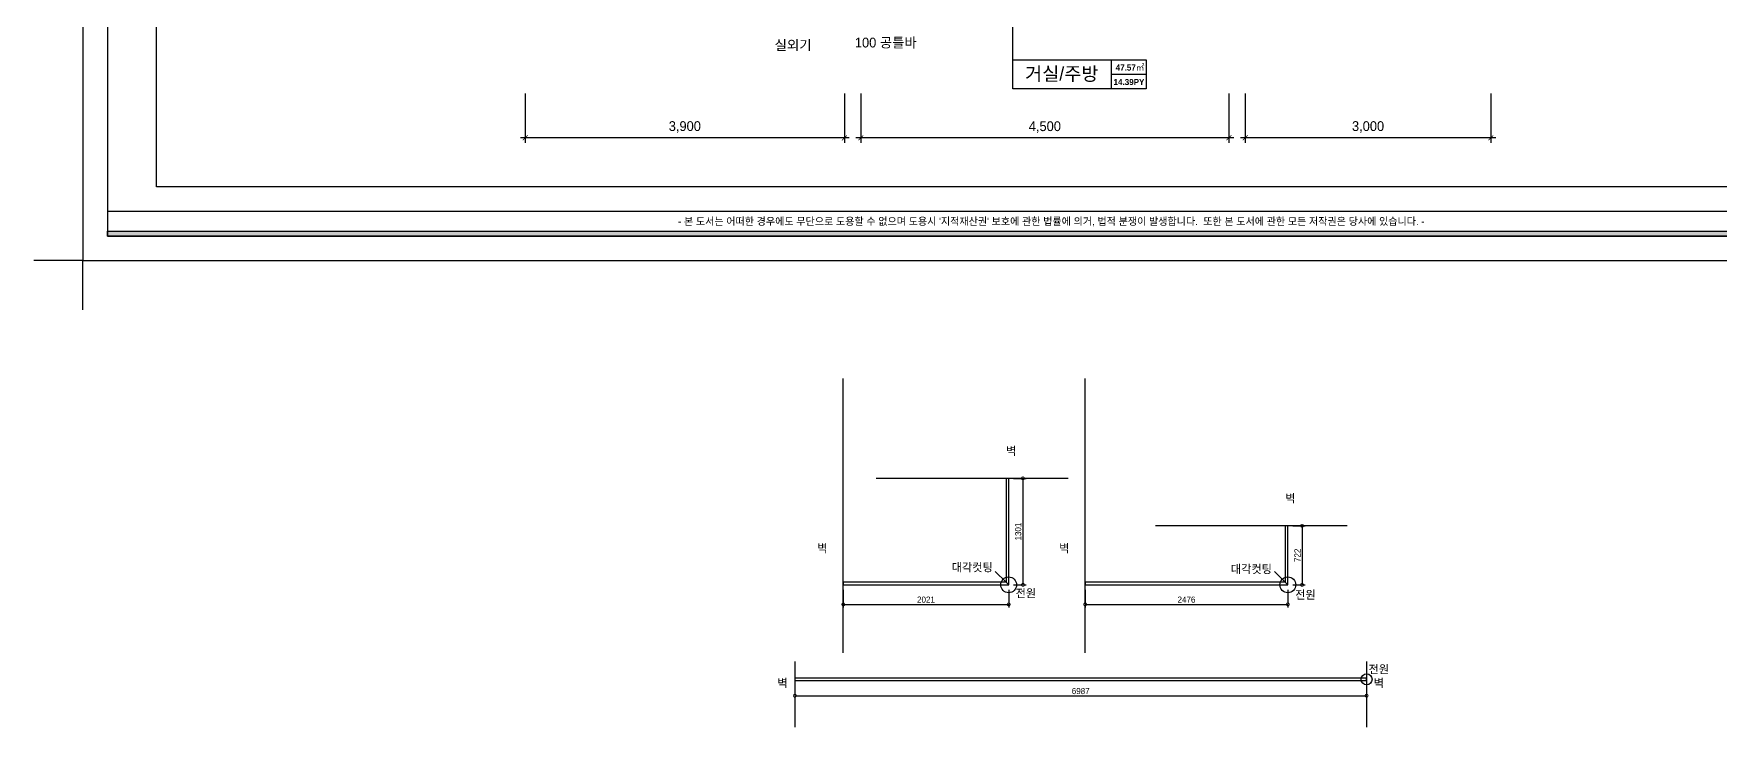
# Model space of a CAD drawing. Header units: inches. Extents: x -63256 to 33689, y -34490 to 100230.
# Drawn here: x -33567 to -12956, y -30990 to -22515 of the extents above; entities that cross this region are included whole.
import ezdxf
from ezdxf.enums import TextEntityAlignment as Align

# ---------------------------------------------------------------- set-up
doc = ezdxf.new("R2010")
doc.units = ezdxf.units.IN
doc.header["$LTSCALE"] = 100
doc.header["$MEASUREMENT"] = 0
for name, color, linetype in [('0-ELC TEXT', 7, 'Continuous'), ('03-TEXT', 3, 'Continuous'), ('07-DIM WAL', 5, 'Continuous'), ('3.기호.계단선', 30, 'Continuous'), ('CEIL-LIGHT', 7, 'Continuous'), ('FORM(YOURNAME)-1', 1, 'Continuous'), ('FORM(YOURNAME)-11', 1, 'Continuous'), ('wal', 3, 'Continuous'), ('win', 4, 'Continuous')]:
    doc.layers.add(name, color=color, linetype=linetype)
doc.styles.add('HY 울릉도 L', font='')
doc.styles.add('YOURNAME', font='')
doc.styles.add('넥슨고딕', font='')
doc.styles.add('스타일1', font='')
doc.styles.add('코레일둥고', font='')
doc.styles.get('HY 울릉도 L').set_extended_font_data('HY울릉도L')
doc.styles.get('YOURNAME').set_extended_font_data('HYwulM')
doc.styles.get('넥슨고딕').set_extended_font_data('NEXON Lv1 Gothic Bold', bold=True)
doc.styles.get('스타일1').set_extended_font_data('HYwulM')
doc.styles.get('코레일둥고').set_extended_font_data('Korail Round Gothic Medium')
doc.dimstyles.new('30', dxfattribs={"dimscale": 30, "dimtxt": 2.5, "dimasz": 2.5, "dimexe": 1.25, "dimexo": 2, "dimtad": 1, "dimdec": 0, "dimtxsty": '스타일1', "dimblk": 'DOTSMALL', "dimcen": 2.5, "dimclrd": 1, "dimclre": 1, "dimclrt": 2, "dimadec": 0, "dimazin": 0, "dimtfac": 1, "dimtix": 1, "dimtmove": 0, "dimatfit": 3, "dimldrblk": 'DOTSMALL', "dimfxl": 1.25, "dimarcsym": 0})
doc.dimstyles.new('60', dxfattribs={"dimscale": 60, "dimtxt": 2, "dimasz": 1, "dimexe": 1, "dimexo": 1, "dimgap": 1, "dimtad": 1, "dimdec": 0, "dimrnd": 0.05, "dimdsep": 46, "dimlunit": 6, "dimtxsty": 'HY 울릉도 L', "dimblk": 'ARCHTICK', "dimcen": 2.5, "dimdle": 1, "dimclrd": 133, "dimclre": 133, "dimclrt": 30, "dimadec": 0, "dimazin": 0, "dimtfac": 1, "dimtdec": 0, "dimtix": 1, "dimtmove": 2, "dimatfit": 3, "dimldrblk": 'ARCHTICK', "dimfxl": 1, "dimlwd": -1, "dimlwe": -1, "dimarcsym": 0})

# ---------------------------------------------------------------- blocks, each defined once
blk = doc.blocks.new('FORM-ELEVATION')
at = {"layer": 'FORM(YOURNAME)-11'}
h = blk.add_hatch(color=256, dxfattribs=at)
h.dxf.hatch_style = 1
h.paths.add_polyline_path([(-10309, 35708), (71691, 35708), (71691, 35508), (-10309, 35508)])
h.paths.add_polyline_path([(-10309, -21492), (71691, -21492), (71691, -21692), (-10309, -21692)])
at = {"layer": 'Defpoints', "color": 158}
blk.add_line((62481, -20692), (-10309, -20692), dxfattribs=at)
for points in [[(-10309, -21692), (71691, -21692), (71691, 35708), (-10309, 35708)], [(-8309, 33708), (61071, 33708), (61071, -19692), (-8309, -19692)]]:
    blk.add_lwpolyline(points, close=True, dxfattribs=at)
at = {"layer": 'Defpoints', "color": 1}
blk.add_lwpolyline([(-11309, -24692), (-11309, -22692), (-13309, -22692)], dxfattribs=at)
at = {"layer": 'FORM(YOURNAME)-11', "color": 250}
blk.add_lwpolyline([(-11309, -22692), (72691, -22692), (72691, 36708), (-11309, 36708)], close=True, dxfattribs=at)
at = {"layer": 'FORM(YOURNAME)-11'}
blk.add_lwpolyline([(-10309, -21492), (71691, -21492), (71691, -21692), (-10309, -21692)], close=True, dxfattribs=at)
at = {"layer": 'FORM(YOURNAME)-11', "color": 1, "style": 'YOURNAME'}
blk.add_text("- 본 도서는 어떠한 경우에도 무단으로 도용할 수 없으며 도용시 '지적재산권' 보호에 관한 법률에 의거, 법적 분쟁이 발생합니다.  또한 본 도서에 관한 모든 저작권은 당사에 있습니다. -", height=300, dxfattribs=at).set_placement((28146, -21092), align=Align.MIDDLE_CENTER)
at = {"layer": 'FORM(YOURNAME)-11', "color": 3, "style": 'YOURNAME'}
for tag, height, p in [('1', 451, (71041, -1219)), ('2', 451, (71041, -1863)), ('3', 451, (71041, -3150)), ('4', 451, (71041, -5081)), ('5', 515, (71041, -7398)), ('6', 515, (71041, -9650)), ('7', 515, (71041, -11903)), ('8', 515, (71041, -14155)), ('9', 515, (71041, -16408)), ('10', 515, (66791, -18596)), ('11', 515, (71041, -18660)), ('12', 515, (66791, -20848)), ('13', 515, (71041, -20848))]:
    blk.add_attdef(tag, text='', height=height, dxfattribs=at).set_placement(p, align=Align.MIDDLE_RIGHT)
blk = doc.blocks.new('_ArchTick')
at = {"color": 0, "linetype": 'ByBlock', "const_width": 0.15}
blk.add_lwpolyline([(-0.5, -0.5), (0.5, 0.5)], dxfattribs=at)
blk = doc.blocks.new('*D244')
at = {"layer": '07-DIM WAL', "color": 133, "transparency": 16777216}
for p, q in [((-18760, -23247), (-18760, -23847)), ((-15760, -23247), (-15760, -23847)), ((-15700, -23787), (-18820, -23787))]:
    blk.add_line(p, q, dxfattribs=at)
at = {"layer": 'Defpoints', "color": 0, "transparency": 16777216}
for p in [(-18760, -23187), (-15760, -23187), (-18760, -23787)]:
    blk.add_point(p, dxfattribs=at)
at = {"layer": '07-DIM WAL', "color": 133, "transparency": 16777216, "xscale": 60, "yscale": 60, "zscale": 60, "rotation": 180}
blk.add_blockref('_ArchTick', (-18760, -23787), dxfattribs=at)
at = {"layer": '07-DIM WAL', "color": 133, "transparency": 16777216, "xscale": 60, "yscale": 60, "zscale": 60}
blk.add_blockref('_ArchTick', (-15760, -23787), dxfattribs=at)
at = {"layer": '07-DIM WAL', "color": 30, "transparency": 16777216, "insert": (-17260, -23655), "char_height": 120, "attachment_point": 5, "style": 'HY 울릉도 L'}
blk.add_mtext('3,000', dxfattribs=at)
blk = doc.blocks.new('*D245')
at = {"layer": '07-DIM WAL', "color": 133, "transparency": 16777216}
for p, q in [((-23460, -23247), (-23460, -23847)), ((-18960, -23247), (-18960, -23847)), ((-18900, -23787), (-23520, -23787))]:
    blk.add_line(p, q, dxfattribs=at)
at = {"layer": 'Defpoints', "color": 0, "transparency": 16777216}
for p in [(-23460, -23187), (-18960, -23187), (-23460, -23787)]:
    blk.add_point(p, dxfattribs=at)
at = {"layer": '07-DIM WAL', "color": 133, "transparency": 16777216, "xscale": 60, "yscale": 60, "zscale": 60, "rotation": 180}
blk.add_blockref('_ArchTick', (-23460, -23787), dxfattribs=at)
at = {"layer": '07-DIM WAL', "color": 133, "transparency": 16777216, "xscale": 60, "yscale": 60, "zscale": 60}
blk.add_blockref('_ArchTick', (-18960, -23787), dxfattribs=at)
at = {"layer": '07-DIM WAL', "color": 30, "transparency": 16777216, "insert": (-21210, -23656), "char_height": 120, "attachment_point": 5, "style": 'HY 울릉도 L'}
blk.add_mtext('4,500', dxfattribs=at)
blk = doc.blocks.new('*D246')
at = {"layer": '07-DIM WAL', "color": 133, "transparency": 16777216}
for p, q in [((-27560, -23247), (-27560, -23847)), ((-23660, -23247), (-23660, -23847)), ((-23600, -23787), (-27620, -23787))]:
    blk.add_line(p, q, dxfattribs=at)
at = {"layer": 'Defpoints', "color": 0, "transparency": 16777216}
for p in [(-27560, -23187), (-23660, -23187), (-27560, -23787)]:
    blk.add_point(p, dxfattribs=at)
at = {"layer": '07-DIM WAL', "color": 133, "transparency": 16777216, "xscale": 60, "yscale": 60, "zscale": 60, "rotation": 180}
blk.add_blockref('_ArchTick', (-27560, -23787), dxfattribs=at)
at = {"layer": '07-DIM WAL', "color": 133, "transparency": 16777216, "xscale": 60, "yscale": 60, "zscale": 60}
blk.add_blockref('_ArchTick', (-23660, -23787), dxfattribs=at)
at = {"layer": '07-DIM WAL', "color": 30, "transparency": 16777216, "insert": (-25610, -23655), "char_height": 120, "attachment_point": 5, "style": 'HY 울릉도 L'}
blk.add_mtext('3,900', dxfattribs=at)
blk = doc.blocks.new('_DOTSMALL')
at = {"color": 0, "linetype": 'ByBlock', "const_width": 0.5}
blk.add_lwpolyline([(-0.0625, 0, 1), (0.0625, 0, 1)], format="xyb", close=True, dxfattribs=at)
blk = doc.blocks.new('*D433')
at = {"layer": 'Defpoints', "color": 0, "ltscale": 10, "transparency": 16777216}
for p in [(-24265, -30420), (-17278, -30420), (-17278, -30605)]:
    blk.add_point(p, dxfattribs=at)
at = {"layer": 'FORM(YOURNAME)-11', "color": 1, "lineweight": -2, "ltscale": 10, "transparency": 16777216}
for p, q in [((-24265, -30480), (-24265, -30643)), ((-17278, -30480), (-17278, -30643)), ((-24265, -30605), (-17278, -30605))]:
    blk.add_line(p, q, dxfattribs=at)
at = {"layer": 'FORM(YOURNAME)-11', "color": 1, "lineweight": -2, "ltscale": 10, "transparency": 16777216, "xscale": 75, "yscale": 75, "zscale": 75, "rotation": 180}
blk.add_blockref('_DOTSMALL', (-24265, -30605), dxfattribs=at)
at = {"layer": 'FORM(YOURNAME)-11', "color": 1, "lineweight": -2, "ltscale": 10, "transparency": 16777216, "xscale": 75, "yscale": 75, "zscale": 75}
blk.add_blockref('_DOTSMALL', (-17278, -30605), dxfattribs=at)
at = {"layer": 'FORM(YOURNAME)-11', "color": 2, "ltscale": 10, "transparency": 16777216, "insert": (-20772, -30548), "char_height": 75, "attachment_point": 5, "style": '스타일1'}
blk.add_mtext('6987', dxfattribs=at)
blk = doc.blocks.new('*D437')
at = {"layer": 'Defpoints', "color": 0, "ltscale": 10, "transparency": 16777216}
for p in [(-23673, -29250), (-21652, -29250), (-21652, -29489)]:
    blk.add_point(p, dxfattribs=at)
at = {"layer": 'FORM(YOURNAME)-11', "color": 1, "lineweight": -2, "ltscale": 10, "transparency": 16777216}
for p, q in [((-23673, -29310), (-23673, -29527)), ((-21652, -29310), (-21652, -29527)), ((-23673, -29489), (-21652, -29489))]:
    blk.add_line(p, q, dxfattribs=at)
at = {"layer": 'FORM(YOURNAME)-11', "color": 1, "lineweight": -2, "ltscale": 10, "transparency": 16777216, "xscale": 75, "yscale": 75, "zscale": 75, "rotation": 180}
blk.add_blockref('_DOTSMALL', (-23673, -29489), dxfattribs=at)
at = {"layer": 'FORM(YOURNAME)-11', "color": 1, "lineweight": -2, "ltscale": 10, "transparency": 16777216, "xscale": 75, "yscale": 75, "zscale": 75}
blk.add_blockref('_DOTSMALL', (-21652, -29489), dxfattribs=at)
at = {"layer": 'FORM(YOURNAME)-11', "color": 2, "ltscale": 10, "transparency": 16777216, "insert": (-22663, -29431), "char_height": 75, "attachment_point": 5, "style": '스타일1'}
blk.add_mtext('2021', dxfattribs=at)
blk = doc.blocks.new('*D438')
at = {"layer": 'Defpoints', "color": 0, "ltscale": 10, "transparency": 16777216}
for p in [(-21652, -27949), (-21652, -29250), (-21478, -29250)]:
    blk.add_point(p, dxfattribs=at)
at = {"layer": 'FORM(YOURNAME)-11', "color": 1, "lineweight": -2, "ltscale": 10, "transparency": 16777216}
for p, q in [((-21592, -27949), (-21440, -27949)), ((-21478, -27949), (-21478, -29250)), ((-21592, -29250), (-21440, -29250))]:
    blk.add_line(p, q, dxfattribs=at)
at = {"layer": 'FORM(YOURNAME)-11', "color": 1, "lineweight": -2, "ltscale": 10, "transparency": 16777216, "xscale": 75, "yscale": 75, "zscale": 75}
for p, rotation in [((-21478, -27949), 90), ((-21478, -29250), 270)]:
    blk.add_blockref('_DOTSMALL', p, dxfattribs=dict(at, rotation=rotation))
at = {"layer": 'FORM(YOURNAME)-11', "color": 2, "ltscale": 10, "transparency": 16777216, "insert": (-21536, -28599), "char_height": 75, "attachment_point": 5, "rotation": 90, "style": '스타일1'}
blk.add_mtext('1301', dxfattribs=at)
blk = doc.blocks.new('*D439')
at = {"layer": 'Defpoints', "color": 0, "ltscale": 10, "transparency": 16777216}
for p in [(-20717, -29250), (-18241, -29250), (-18241, -29489)]:
    blk.add_point(p, dxfattribs=at)
at = {"layer": 'FORM(YOURNAME)-11', "color": 1, "lineweight": -2, "ltscale": 10, "transparency": 16777216}
for p, q in [((-20717, -29310), (-20717, -29527)), ((-18241, -29310), (-18241, -29527)), ((-20717, -29489), (-18241, -29489))]:
    blk.add_line(p, q, dxfattribs=at)
at = {"layer": 'FORM(YOURNAME)-11', "color": 1, "lineweight": -2, "ltscale": 10, "transparency": 16777216, "xscale": 75, "yscale": 75, "zscale": 75, "rotation": 180}
blk.add_blockref('_DOTSMALL', (-20717, -29489), dxfattribs=at)
at = {"layer": 'FORM(YOURNAME)-11', "color": 1, "lineweight": -2, "ltscale": 10, "transparency": 16777216, "xscale": 75, "yscale": 75, "zscale": 75}
blk.add_blockref('_DOTSMALL', (-18241, -29489), dxfattribs=at)
at = {"layer": 'FORM(YOURNAME)-11', "color": 2, "ltscale": 10, "transparency": 16777216, "insert": (-19479, -29431), "char_height": 75, "attachment_point": 5, "style": '스타일1'}
blk.add_mtext('2476', dxfattribs=at)
blk = doc.blocks.new('*D440')
at = {"layer": 'Defpoints', "color": 0, "ltscale": 10, "transparency": 16777216}
for p in [(-18241, -28528), (-18241, -29250), (-18066, -29250)]:
    blk.add_point(p, dxfattribs=at)
at = {"layer": 'FORM(YOURNAME)-11', "color": 1, "lineweight": -2, "ltscale": 10, "transparency": 16777216}
for p, q in [((-18181, -28528), (-18029, -28528)), ((-18066, -28528), (-18066, -29250)), ((-18181, -29250), (-18029, -29250))]:
    blk.add_line(p, q, dxfattribs=at)
at = {"layer": 'FORM(YOURNAME)-11', "color": 1, "lineweight": -2, "ltscale": 10, "transparency": 16777216, "xscale": 75, "yscale": 75, "zscale": 75}
for p, rotation in [((-18066, -28528), 90), ((-18066, -29250), 270)]:
    blk.add_blockref('_DOTSMALL', p, dxfattribs=dict(at, rotation=rotation))
at = {"layer": 'FORM(YOURNAME)-11', "color": 2, "ltscale": 10, "transparency": 16777216, "insert": (-18123, -28889), "char_height": 75, "attachment_point": 5, "rotation": 90, "style": '스타일1'}
blk.add_mtext('722', dxfattribs=at)

msp = doc.modelspace()

# ---------------------------------------------------------------- linework, layer by layer
at = {"layer": '0-ELC TEXT'}
for p, q in [((-21601.8, -22833.7), (-21601.8, -21736.4)), ((-20394.6, -23187.5), (-20394.6, -22833.7)), ((-20394.6, -23010.6), (-19969.9, -23010.6))]:
    msp.add_line(p, q, dxfattribs=at)
msp.add_lwpolyline([(-21601.8, -22833.7), (-19969.9, -22833.7), (-19969.9, -23187.5), (-21601.8, -23187.5)], close=True, dxfattribs=at)
at = {"layer": '3.기호.계단선', "ltscale": 10}
for p, q in [((-21652, -29249.9), (-21684, -29217.9)), ((-18240.7, -29249.9), (-18272.7, -29217.9))]:
    msp.add_line(p, q, dxfattribs=at)
at = {"layer": '3.기호.계단선'}
for centre, radius in [((-21652, -29249.9), 96.2), ((-18240.7, -29249.9), 96.2), ((-17278.5, -30404.3), 67)]:
    msp.add_circle(centre, radius, dxfattribs=at)
at = {"layer": 'CEIL-LIGHT', "ltscale": 10}
for p, q in [((-23673, -30079.4), (-23673, -26729.4)), ((-20716.7, -30079.4), (-20716.7, -26729.4)), ((-20924.9, -27948.9), (-23270.2, -27948.9)), ((-17513.6, -28527.9), (-19858.9, -28527.9)), ((-21684, -29217.9), (-21816.6, -29085.4)), ((-18272.7, -29217.9), (-18405.2, -29085.4)), ((-24265.5, -30184.6), (-24265.5, -30990.3)), ((-17278.5, -30184.6), (-17278.5, -30990.3))]:
    msp.add_line(p, q, dxfattribs=at)
at = {"layer": 'wal', "ltscale": 10}
for p, q in [((-21652, -27948.9), (-21684, -27948.9)), ((-21684, -27948.9), (-21684, -29217.9)), ((-21652, -29249.9), (-21652, -27948.9)), ((-18240.7, -28527.9), (-18272.7, -28527.9)), ((-18272.7, -28527.9), (-18272.7, -29217.9)), ((-18240.7, -29249.9), (-18240.7, -28527.9))]:
    msp.add_line(p, q, dxfattribs=at)
at = {"layer": 'win', "ltscale": 10}
for p, q in [((-23673, -29217.9), (-23673, -29249.9)), ((-21684, -29217.9), (-23673, -29217.9)), ((-23673, -29249.9), (-21652, -29249.9)), ((-20716.7, -29217.9), (-20716.7, -29249.9)), ((-18272.7, -29217.9), (-20716.7, -29217.9)), ((-20716.7, -29249.9), (-18240.7, -29249.9))]:
    msp.add_line(p, q, dxfattribs=at)
msp.add_lwpolyline([(-24265.5, -30388.3), (-24265.5, -30420.3), (-17278.5, -30420.3), (-17278.5, -30388.3), (-24265.5, -30388.3)], dxfattribs=at)

# ---------------------------------------------------------------- block references
at = {"layer": 'FORM(YOURNAME)-1', "xscale": 0.3, "yscale": 0.3, "zscale": 0.3}
msp.add_blockref('FORM-ELEVATION', (-29574.7, -18479.9), dxfattribs=at)

# ---------------------------------------------------------------- texts
at = {"layer": '0-ELC TEXT', "style": '코레일둥고'}
for s, p in [('실외기', (-24512.4, -22713.5)), ('100 공틀바', (-23531.9, -22682.9))]:
    msp.add_text(s, height=120, dxfattribs=at).set_placement(p)
at = {"layer": '03-TEXT'}
for s, height, style, p in [('47.57㎡', 75, '넥슨고딕', (-20168.9, -22965.5)), ('거실/주방', 166.67, '코레일둥고', (-21003.2, -23087.2)), ('14.39PY', 75, '넥슨고딕', (-20181.8, -23142.4))]:
    msp.add_text(s, height=height, dxfattribs=dict(at, style=style)).set_placement(p, align=Align.CENTER)
at = {"layer": 'CEIL-LIGHT', "ltscale": 10, "style": '코레일둥고'}
for s, p in [('벽', (-21684, -27663.5)), ('벽', (-18272.7, -28242.5)), ('벽', (-23991.5, -28852.7)), ('벽', (-21035.2, -28852.7)), ('대각컷팅', (-22348.4, -29085.3)), ('대각컷팅', (-18937, -29107.3)), ('전원', (-21567.8, -29402.7)), ('전원', (-18151.3, -29421.9)), ('전원', (-17254.1, -30331.8)), ('벽', (-24479.6, -30500.3)), ('벽', (-17191.3, -30500.3))]:
    msp.add_text(s, height=100, dxfattribs=at).set_placement(p)

# ---------------------------------------------------------------- dimensions: what is measured, and where the dimension line sits
at = {"layer": '07-DIM WAL'}
for base, p1, p2, picture, middle in [((-27560.3, -23787.5), (-23660.3, -23187.5), (-27560.3, -23187.5), '*D246', (-25610.3, -23655.5)), ((-23460.3, -23787.5), (-18960.3, -23187.5), (-23460.3, -23187.5), '*D245', (-21210.3, -23655.6)), ((-18760.3, -23787.5), (-15760.3, -23187.5), (-18760.3, -23187.5), '*D244', (-17260.3, -23655.5))]:
    dim = msp.add_linear_dim(base=base, p1=p1, p2=p2, dimstyle='60', dxfattribs=at)
    dim.commit()
    dim.dimension.update_dxf_attribs({"geometry": picture, "text_midpoint": middle})
at = {"layer": 'FORM(YOURNAME)-11', "ltscale": 10}
for base, p1, p2, picture, middle in [((-21477.8, -29249.9), (-21652, -27948.9), (-21652, -29249.9), '*D438', (-21535.5, -28599.4)), ((-18066.4, -29249.9), (-18240.7, -28527.9), (-18240.7, -29249.9), '*D440', (-18123.5, -28888.9))]:
    dim = msp.add_linear_dim(base=base, p1=p1, p2=p2, angle=90, dimstyle='30', dxfattribs=at)
    dim.commit()
    dim.dimension.update_dxf_attribs({"geometry": picture, "text_midpoint": middle})
for base, p1, p2, picture, middle in [((-21652, -29489), (-23673, -29249.9), (-21652, -29249.9), '*D437', (-22662.5, -29431.3)), ((-18240.7, -29489), (-20716.7, -29249.9), (-18240.7, -29249.9), '*D439', (-19478.7, -29431.2)), ((-17278.5, -30605.5), (-24265.5, -30420.3), (-17278.5, -30420.3), '*D433', (-20772, -30547.6))]:
    dim = msp.add_linear_dim(base=base, p1=p1, p2=p2, dimstyle='30', dxfattribs=at)
    dim.commit()
    dim.dimension.update_dxf_attribs({"geometry": picture, "text_midpoint": middle})

doc.saveas('drawing.dxf')
